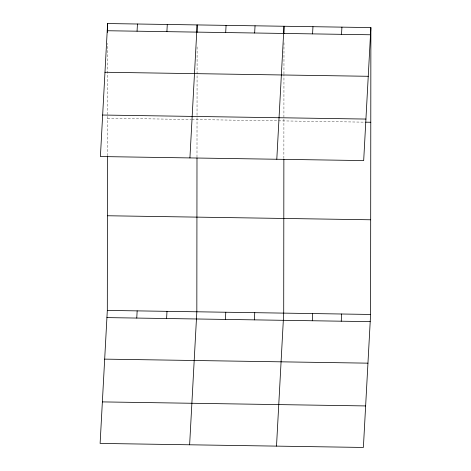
<?xml version="1.0" encoding="UTF-8"?>
<svg xmlns="http://www.w3.org/2000/svg" width="471" height="471" viewBox="0 0 471 471"><rect width="100%" height="100%" fill="white"/><g stroke="black" fill="none" stroke-linecap="round" stroke-linejoin="round"><path stroke-width="0.35" stroke-dasharray="2.35 1.77" d="M107.476 155.783L107.588 43.361M196.99 157.155L197.031 115.919M197.031 115.183L197.102 45.469M283.872 158.492L283.954 74.689M283.954 73.953L283.989 41.666M107.512 118.215L191.202 119.499M191.933 119.51L364.996 122.166"/><path stroke-width="0.71" d="M370.883 27.583L363.683 160.582L100.405 156.549L107.612 23.55L370.883 27.583L370.595 314.451L363.388 447.45L100.117 443.417L107.317 310.418L107.476 156.507M107.6 32.358L107.612 23.55M196.99 157.879L196.831 311.79L189.63 444.789M197.114 32.258L197.125 24.922L189.919 157.92M283.866 159.21L283.713 313.121L276.512 446.119M283.995 33.594L284.001 26.252L276.801 159.251M137.061 31.198L137.45 24.009M136.767 318.066L137.155 310.878M166.899 31.651L167.287 24.463M166.604 318.52L166.993 311.331M225.691 32.552L226.08 25.363M225.403 319.42L225.792 312.232M254.652 32.999L255.041 25.811M254.364 319.868L254.752 312.679M312.573 33.883L312.962 26.7M312.285 320.757L312.673 313.568M341.534 34.33L341.922 27.141M341.245 321.198L341.634 314.01M107.223 30.739L370.494 34.772M104.974 72.257L368.245 76.29M102.654 115.03L365.926 119.063M365.72 122.172L370.789 122.254M107.417 215.753L370.689 219.786M107.317 310.418L370.595 314.451M106.929 317.607L370.206 321.64M104.68 359.126L367.957 363.159M102.366 401.898L365.637 405.931"/></g></svg>
